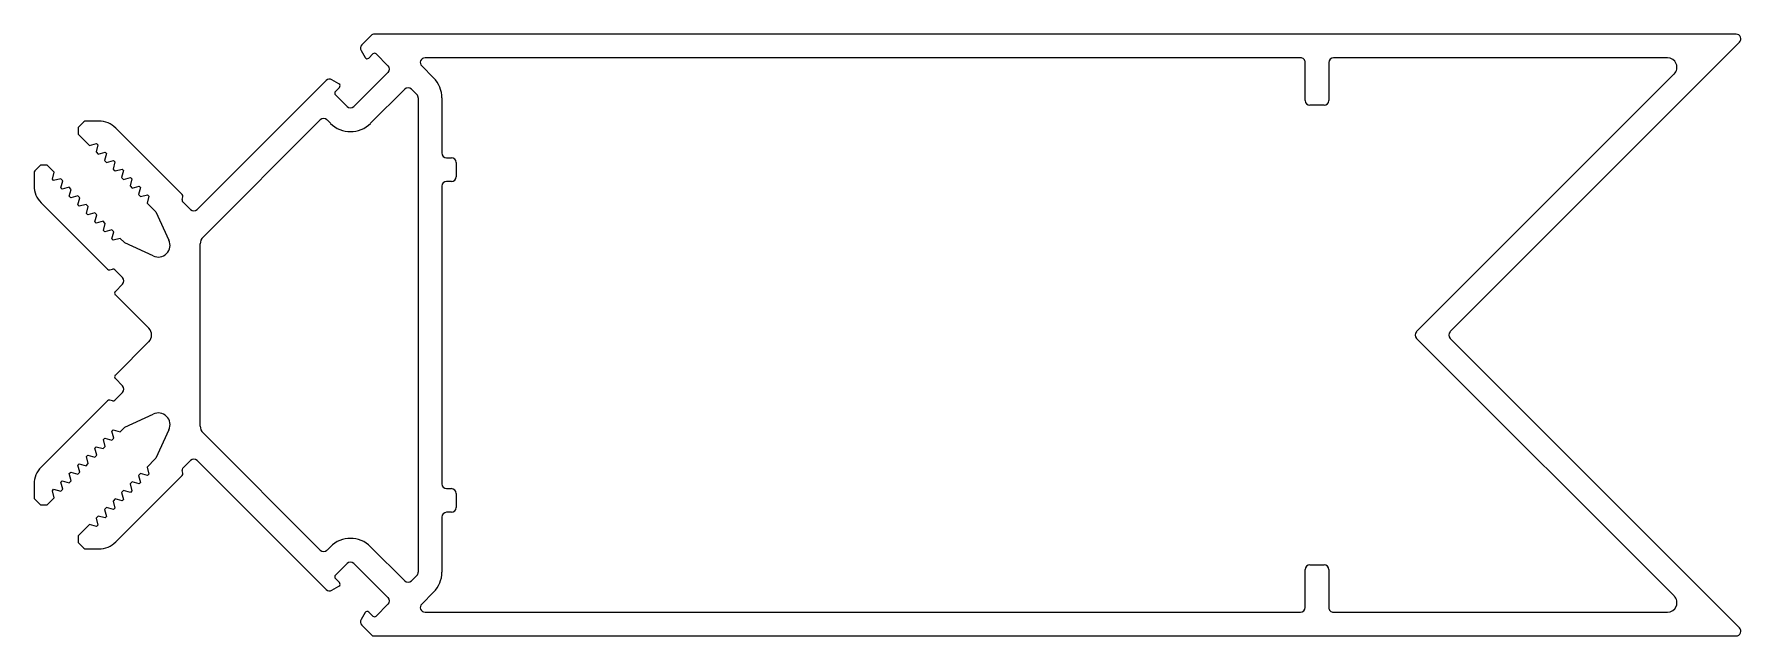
# Model space of a CAD drawing. Extents: x -87 to 93, y 10 to 73.
import ezdxf

# ---------------------------------------------------------------- set-up
doc = ezdxf.new("R2010")
doc.units = 0
doc.layers.add('PROFILE', color=1, linetype='CONTINUOUS')

msp = doc.modelspace()

# ---------------------------------------------------------------- linework, layer by layer
at = {"layer": 'PROFILE', "color": 7}
for p, q in [((-51.59, 73.4), (-52.65, 72.34)), ((92.37, 73.47), (-51.42, 73.47)), ((62.18, 42.08), (92.73, 72.62)), ((-52.73, 71.74), (-52.31, 71.01)), ((-51.92, 70.95), (-51.49, 71.38)), ((-51.14, 71.38), (-49.9, 70.14)), ((46.39, 70.97), (-45.99, 70.97)), ((46.89, 66.47), (46.89, 70.47)), ((49.39, 70.47), (49.39, 66.47)), ((85.13, 70.97), (49.89, 70.97)), ((-56.41, 68.58), (-70.03, 54.96)), ((-55.07, 68.24), (-55.81, 68.66)), ((-49.9, 69.44), (-53.51, 65.83)), ((-46.34, 70.12), (-45.08, 68.86)), ((-45.08, 68.86), (-45.08, 68.86)), ((58.65, 42.08), (85.84, 69.27)), ((-55.45, 67.42), (-55.02, 67.85)), ((-54.21, 65.83), (-55.45, 67.07)), ((-51.74, 64.06), (-48.13, 67.67)), ((-47.42, 67.67), (-46.85, 67.1)), ((-46.71, 66.74), (-46.71, 16.7)), ((-44.21, 66.74), (-44.21, 60.93)), ((48.89, 65.97), (47.39, 65.97)), ((-81.99, 64.22), (-82.58, 63.62)), ((-82.58, 63.62), (-82.58, 62.91)), ((-80.4, 64.29), (-81.81, 64.29)), ((-71.62, 56.55), (-78.63, 63.56)), ((-69.41, 52.04), (-57.04, 64.42)), ((-56.33, 64.42), (-55.98, 64.06)), ((-82.58, 62.91), (-81.39, 61.72)), ((-81.39, 61.72), (-80.65, 61.92)), ((-80.51, 61.78), (-80.71, 61.04)), ((-80.65, 61.92), (-80.51, 61.78)), ((-86.57, 59.63), (-87.17, 59.04)), ((-85.86, 59.63), (-86.57, 59.63)), ((-85.12, 58.89), (-85.86, 59.63)), ((-80.71, 61.04), (-80.49, 60.82)), ((-80.49, 60.82), (-79.75, 61.03)), ((-79.61, 60.88), (-79.81, 60.14)), ((-79.81, 60.14), (-79.6, 59.93)), ((-79.75, 61.03), (-79.61, 60.88)), ((-79.6, 59.93), (-78.86, 60.13)), ((-78.71, 59.98), (-78.91, 59.24)), ((-78.86, 60.13), (-78.71, 59.98)), ((-43.71, 60.43), (-43.21, 60.43)), ((-42.71, 59.93), (-42.71, 58.43)), ((-87.24, 58.86), (-87.24, 57.45)), ((-85.32, 58.15), (-85.12, 58.89)), ((-85.18, 58.01), (-85.32, 58.15)), ((-84.44, 58.21), (-85.18, 58.01)), ((-84.22, 57.99), (-84.44, 58.21)), ((-84.42, 57.25), (-84.22, 57.99)), ((-78.91, 59.24), (-78.7, 59.03)), ((-78.7, 59.03), (-77.96, 59.23)), ((-77.81, 59.09), (-78.02, 58.35)), ((-78.02, 58.35), (-77.8, 58.13)), ((-77.96, 59.23), (-77.81, 59.09)), ((-77.8, 58.13), (-77.06, 58.33)), ((-76.92, 58.19), (-77.12, 57.45)), ((-77.06, 58.33), (-76.92, 58.19)), ((-43.21, 57.93), (-43.71, 57.93)), ((-84.28, 57.11), (-84.42, 57.25)), ((-83.54, 57.31), (-84.28, 57.11)), ((-83.33, 57.09), (-83.54, 57.31)), ((-83.53, 56.36), (-83.33, 57.09)), ((-83.38, 56.21), (-83.53, 56.36)), ((-82.64, 56.41), (-83.38, 56.21)), ((-82.43, 56.2), (-82.64, 56.41)), ((-82.63, 55.46), (-82.43, 56.2)), ((-77.12, 57.45), (-76.9, 57.23)), ((-76.9, 57.23), (-76.16, 57.43)), ((-76.02, 57.29), (-76.22, 56.55)), ((-76.22, 56.55), (-76, 56.33)), ((-76.16, 57.43), (-76.02, 57.29)), ((-76, 56.33), (-75.26, 56.53)), ((-75.12, 56.39), (-75.32, 55.65)), ((-75.26, 56.53), (-75.12, 56.39)), ((-71.63, 56.03), (-71.55, 56.3)), ((-44.21, 57.43), (-44.21, 26.01)), ((-86.51, 55.68), (-79.5, 48.67)), ((-82.48, 55.31), (-82.63, 55.46)), ((-81.75, 55.51), (-82.48, 55.31)), ((-81.53, 55.3), (-81.75, 55.51)), ((-81.73, 54.56), (-81.53, 55.3)), ((-81.59, 54.42), (-81.73, 54.56)), ((-80.85, 54.62), (-81.59, 54.42)), ((-80.63, 54.4), (-80.85, 54.62)), ((-80.83, 53.66), (-80.63, 54.4)), ((-75.32, 55.65), (-74.46, 54.79)), ((-74.41, 54.72), (-73.01, 51.73)), ((-70.74, 54.96), (-71.56, 55.78)), ((-80.69, 53.52), (-80.83, 53.66)), ((-79.95, 53.72), (-80.69, 53.52)), ((-79.73, 53.5), (-79.95, 53.72)), ((-79.93, 52.76), (-79.73, 53.5)), ((-79.79, 52.62), (-79.93, 52.76)), ((-79.05, 52.82), (-79.79, 52.62)), ((-78.84, 52.6), (-79.05, 52.82)), ((-79.04, 51.87), (-78.84, 52.6)), ((-78.89, 51.72), (-79.04, 51.87)), ((-78.15, 51.92), (-78.89, 51.72)), ((-77.74, 51.51), (-78.15, 51.92)), ((-74.68, 50.06), (-77.67, 51.46)), ((-69.71, 32.11), (-69.71, 51.34)), ((-79.25, 48.6), (-78.98, 48.68)), ((-78.73, 48.61), (-77.91, 47.79)), ((-77.91, 47.08), (-78.67, 46.32)), ((-78.67, 46.32), (-78.67, 46.32)), ((-78.67, 45.96), (-75.14, 42.43)), ((-75.14, 42.43), (-75.14, 42.43)), ((-75.14, 41.02), (-78.67, 37.48)), ((85.84, 14.18), (58.65, 41.37)), ((92.73, 10.83), (62.18, 41.37)), ((-78.67, 37.13), (-78.67, 37.13)), ((-78.67, 37.13), (-77.91, 36.36)), ((-79.5, 34.78), (-86.51, 27.76)), ((-78.98, 34.77), (-79.25, 34.84)), ((-77.91, 35.66), (-78.73, 34.83)), ((-77.67, 31.98), (-74.68, 33.38)), ((-79.93, 30.68), (-79.79, 30.83)), ((-79.73, 29.94), (-79.93, 30.68)), ((-79.79, 30.83), (-79.05, 30.62)), ((-79.05, 30.62), (-78.84, 30.84)), ((-79.04, 31.58), (-78.89, 31.72)), ((-78.84, 30.84), (-79.04, 31.58)), ((-78.89, 31.72), (-78.15, 31.52)), ((-78.15, 31.52), (-77.74, 31.93)), ((-73.01, 31.72), (-74.41, 28.72)), ((-57.04, 19.03), (-69.41, 31.4)), ((-81.73, 28.89), (-81.59, 29.03)), ((-81.53, 28.15), (-81.73, 28.89)), ((-81.59, 29.03), (-80.85, 28.83)), ((-80.85, 28.83), (-80.63, 29.04)), ((-80.83, 29.78), (-80.69, 29.93)), ((-80.63, 29.04), (-80.83, 29.78)), ((-80.69, 29.93), (-79.95, 29.73)), ((-79.95, 29.73), (-79.73, 29.94)), ((-83.53, 27.09), (-83.38, 27.23)), ((-83.33, 26.35), (-83.53, 27.09)), ((-83.38, 27.23), (-82.64, 27.03)), ((-82.64, 27.03), (-82.43, 27.25)), ((-82.63, 27.99), (-82.48, 28.13)), ((-82.43, 27.25), (-82.63, 27.99)), ((-82.48, 28.13), (-81.75, 27.93)), ((-81.75, 27.93), (-81.53, 28.15)), ((-76, 27.11), (-76.22, 26.89)), ((-75.26, 26.91), (-76, 27.11)), ((-74.46, 28.65), (-75.32, 27.79)), ((-75.32, 27.79), (-75.12, 27.05)), ((-75.12, 27.05), (-75.26, 26.91)), ((-71.55, 27.14), (-71.63, 27.42)), ((-71.56, 27.66), (-70.74, 28.49)), ((-70.03, 28.49), (-56.41, 14.86)), ((-87.24, 26), (-87.24, 24.58)), ((-85.32, 25.29), (-85.18, 25.44)), ((-85.12, 24.55), (-85.32, 25.29)), ((-85.18, 25.44), (-84.44, 25.24)), ((-84.44, 25.24), (-84.22, 25.45)), ((-84.42, 26.19), (-84.28, 26.33)), ((-84.22, 25.45), (-84.42, 26.19)), ((-84.28, 26.33), (-83.54, 26.13)), ((-83.54, 26.13), (-83.33, 26.35)), ((-78.63, 19.89), (-71.62, 26.9)), ((-77.8, 25.31), (-78.02, 25.1)), ((-77.06, 25.11), (-77.8, 25.31)), ((-76.9, 26.21), (-77.12, 26)), ((-77.12, 26), (-76.92, 25.26)), ((-76.92, 25.26), (-77.06, 25.11)), ((-76.16, 26.01), (-76.9, 26.21)), ((-76.22, 26.89), (-76.02, 26.16)), ((-76.02, 26.16), (-76.16, 26.01)), ((-43.71, 25.51), (-43.21, 25.51)), ((-87.17, 24.41), (-86.57, 23.81)), ((-86.57, 23.81), (-85.86, 23.81)), ((-85.86, 23.81), (-85.12, 24.55)), ((-79.6, 23.52), (-79.81, 23.3)), ((-78.86, 23.32), (-79.6, 23.52)), ((-78.7, 24.42), (-78.91, 24.2)), ((-78.91, 24.2), (-78.71, 23.46)), ((-78.71, 23.46), (-78.86, 23.32)), ((-77.96, 24.22), (-78.7, 24.42)), ((-78.02, 25.1), (-77.81, 24.36)), ((-77.81, 24.36), (-77.96, 24.22)), ((-42.71, 25.01), (-42.71, 23.51)), ((-81.39, 21.72), (-82.58, 20.53)), ((-80.65, 21.52), (-81.39, 21.72)), ((-80.49, 22.62), (-80.71, 22.4)), ((-80.71, 22.4), (-80.51, 21.67)), ((-80.51, 21.67), (-80.65, 21.52)), ((-79.75, 22.42), (-80.49, 22.62)), ((-79.81, 23.3), (-79.61, 22.56)), ((-79.61, 22.56), (-79.75, 22.42)), ((-44.21, 22.51), (-44.21, 16.7)), ((-43.21, 23.01), (-43.71, 23.01)), ((-82.58, 20.53), (-82.58, 19.82)), ((-82.58, 19.82), (-81.99, 19.23)), ((-81.81, 19.15), (-80.4, 19.15)), ((-55.98, 19.38), (-56.33, 19.03)), ((-48.13, 15.78), (-51.74, 19.38)), ((-55.45, 16.38), (-54.21, 17.62)), ((-53.51, 17.62), (-49.9, 14.01)), ((-46.85, 16.35), (-47.42, 15.78)), ((-46.71, 16.7), (-46.71, 16.7)), ((46.89, 12.97), (46.89, 16.97)), ((47.39, 17.47), (48.89, 17.47)), ((49.39, 16.97), (49.39, 12.97)), ((-55.81, 14.78), (-55.07, 15.2)), ((-55.02, 15.6), (-55.45, 16.02)), ((-45.08, 14.58), (-46.34, 13.33)), ((-49.9, 13.3), (-51.14, 12.06)), ((-52.31, 12.44), (-52.73, 11.71)), ((-52.65, 11.11), (-51.59, 10.05)), ((-51.49, 12.06), (-51.92, 12.49)), ((-45.99, 12.47), (46.39, 12.47)), ((49.89, 12.47), (85.13, 12.47)), ((-51.42, 9.97), (92.37, 9.97))]:
    msp.add_line(p, q, dxfattribs=at)
for centre, radius, start, end in [((-52.3, 71.99), 0.5, 135, 210), ((-51.42, 73.22), 0.25, 90, 135), ((92.37, 72.97), 0.5, 315, 90), ((-52.09, 71.13), 0.25, 210, 315), ((-51.31, 71.2), 0.25, 45, 135), ((-45.99, 70.47), 0.5, 89.9999, 225), ((46.39, 70.47), 0.5, 0, 90.0017), ((49.89, 70.47), 0.5, 90.0017, 180), ((85.13, 69.97), 1, 315, 90), ((-56.06, 68.23), 0.5, 60, 135), ((-50.25, 69.79), 0.5, 315, 45), ((-47.21, 66.74), 3, 0, 45), ((-55.27, 67.24), 0.25, 135, 225), ((-55.2, 68.02), 0.25, 315, 60), ((-47.78, 67.31), 0.5, 45, 135), ((-47.21, 66.74), 0.5, 0, 45), ((-53.86, 66.18), 0.5, 225, 315), ((47.39, 66.47), 0.5, 180, 270), ((48.89, 66.47), 0.5, 270, 360), ((-81.81, 64.04), 0.25, 90, 135), ((-80.4, 61.79), 2.5, 45, 90), ((-56.69, 64.06), 0.5, 45, 135), ((-53.86, 66.18), 3, 225, 315), ((-43.71, 60.93), 0.5, 180, 270), ((-43.21, 59.93), 0.5, 0, 90), ((-86.99, 58.86), 0.25, 135, 180), ((-43.71, 57.43), 0.5, 90, 180), ((-43.21, 58.43), 0.5, 270, 0), ((-84.74, 57.45), 2.5, 180, 225), ((-71.39, 55.96), 0.25, 165, 225), ((-71.8, 56.37), 0.25, 345, 45), ((-74.64, 54.62), 0.25, 25, 45), ((-70.39, 55.31), 0.5, 225, 315), ((-77.57, 51.69), 0.25, 225, 245), ((-74.15, 51.2), 1.25, 245, 25), ((-68.71, 51.34), 1, 135, 180), ((-79.32, 48.85), 0.25, 225, 285), ((-78.91, 48.44), 0.25, 45, 105), ((-78.26, 47.44), 0.5, 315, 45), ((-78.5, 46.14), 0.25, 135, 225), ((-75.84, 41.72), 1, 315, 45), ((59, 41.72), 0.5, 135, 225), ((62.54, 41.72), 0.5, 135, 225), ((-78.5, 37.3), 0.25, 135, 225), ((-78.26, 36.01), 0.5, 315, 45), ((-79.32, 34.6), 0.25, 75, 135), ((-78.91, 35.01), 0.25, 255, 315), ((-74.15, 32.25), 1.25, 335, 115), ((-77.57, 31.76), 0.25, 115, 135), ((-68.71, 32.11), 1, 180, 225), ((-84.74, 26), 2.5, 135, 180), ((-74.64, 28.83), 0.25, 315, 335), ((-71.39, 27.48), 0.25, 135, 195), ((-71.8, 27.08), 0.25, 315, 15), ((-70.39, 28.13), 0.5, 45, 135), ((-43.71, 26.01), 0.5, 180, 270), ((-43.21, 25.01), 0.5, 0, 90), ((-86.99, 24.58), 0.25, 180, 225), ((-43.21, 23.51), 0.5, 270, 0), ((-43.71, 22.51), 0.5, 90, 180), ((-80.4, 21.65), 2.5, 270, 315), ((-53.86, 17.26), 3, 45, 135), ((-81.81, 19.4), 0.25, 225, 270), ((-56.69, 19.38), 0.5, 225, 315), ((-55.27, 16.2), 0.25, 135, 225), ((-53.86, 17.26), 0.5, 45, 135), ((-47.21, 16.7), 0.5, 315, 360), ((-47.21, 16.7), 3, 315, 360), ((47.39, 16.97), 0.5, 90, 180), ((48.89, 16.97), 0.5, 0, 90), ((-56.06, 15.22), 0.5, 225, 300), ((-55.2, 15.42), 0.25, 300, 45), ((-47.78, 16.13), 0.5, 225, 315), ((-50.25, 13.66), 0.5, 315, 45), ((-45.99, 12.97), 0.5, 135, 270), ((46.39, 12.97), 0.5, 270, 360), ((49.89, 12.97), 0.5, 180, 270.0002), ((85.13, 13.47), 1, 270.0002, 45), ((-52.3, 11.46), 0.5, 150, 225), ((-52.09, 12.31), 0.25, 45, 150), ((-51.31, 12.24), 0.25, 225, 315), ((92.37, 10.47), 0.5, 270, 45), ((-51.42, 10.22), 0.25, 225, 270)]:
    msp.add_arc(centre, radius, start, end, dxfattribs=at)

doc.saveas('drawing.dxf')
